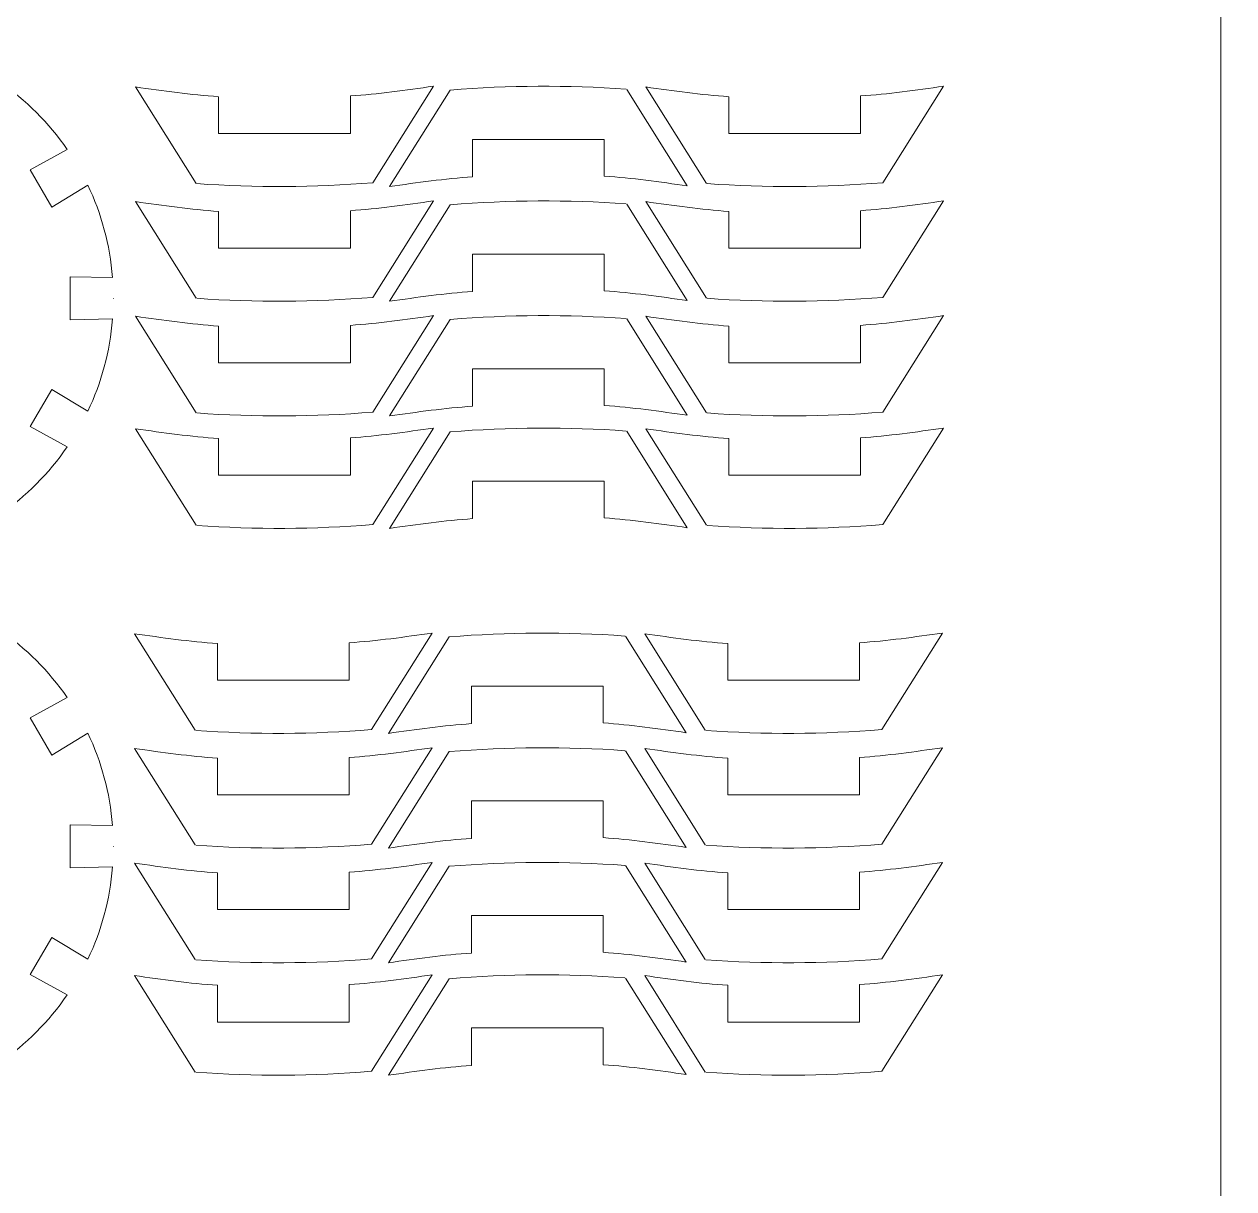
# Model space of a CAD drawing. Header units: centimetres. Extents: x -226 to -75, y 0 to 222.
# Drawn here: x -202.65 to -195.76, y 8.14 to 14.77 of the extents above; entities that cross this region are included whole.
import ezdxf

# ---------------------------------------------------------------- set-up
doc = ezdxf.new("R2010")
doc.units = ezdxf.units.CM
doc.header["$MEASUREMENT"] = 0
doc.layers.add('layer 1', color=7, linetype='Continuous')

msp = doc.modelspace()

# ---------------------------------------------------------------- linework, layer by layer
at = {"layer": 'layer 1', "color": 250, "lineweight": 20}
for points in [[(-225.83724, 0.31703), (-195.83724, 0.31703), (-195.83724, 30.31703), (-225.83724, 30.31703), (-225.83724, 0.31703)], [(-195.83724, 0.31703), (-165.83724, 0.31703), (-165.83724, 30.31703), (-195.83724, 30.31703), (-195.83724, 0.31703)]]:
    msp.add_lwpolyline(points, close=True, dxfattribs=at)
at = {"layer": 'layer 1', "color": 1, "lineweight": 9}
for points, knots in [([(-202.61699, 12.47639), (-202.61699, 12.47639), (-202.49447, 12.68855), (-202.49447, 12.68855), (-202.49447, 12.68855), (-202.49447, 12.68855), (-202.28859, 12.56395), (-202.28859, 12.56395), (-202.28859, 12.56395), (-202.21155, 12.72534), (-202.16293, 12.90275), (-202.14836, 13.08976), (-202.14836, 13.08976), (-202.14836, 13.08976), (-202.38832, 13.08486), (-202.38832, 13.08486), (-202.38832, 13.08486), (-202.38832, 13.08486), (-202.38832, 13.32986), (-202.38832, 13.32986), (-202.38832, 13.32986), (-202.38832, 13.32986), (-202.14836, 13.32492), (-202.14836, 13.32492), (-202.14836, 13.32492), (-202.1629, 13.51193), (-202.21151, 13.68934), (-202.28856, 13.8507), (-202.28856, 13.8507), (-202.28856, 13.8507), (-202.49451, 13.72621), (-202.49451, 13.72621), (-202.49451, 13.72621), (-202.49451, 13.72621), (-202.61703, 13.93833), (-202.61703, 13.93833), (-202.61703, 13.93833), (-202.61703, 13.93833), (-202.40646, 14.05419), (-202.40646, 14.05419), (-202.40646, 14.05419), (-202.51017, 14.20472), (-202.64067, 14.33521), (-202.7912, 14.439), (-202.7912, 14.439), (-202.7912, 14.439), (-202.90715, 14.22842), (-202.90715, 14.22842), (-202.90715, 14.22842), (-202.90715, 14.22842), (-203.11931, 14.35094), (-203.11931, 14.35094), (-203.11931, 14.35094), (-203.11931, 14.35094), (-202.99468, 14.55689), (-202.99468, 14.55689), (-202.99468, 14.55689), (-203.15604, 14.63391), (-203.33349, 14.68255), (-203.52046, 14.69716), (-203.52046, 14.69716), (-203.52046, 14.69716), (-203.51559, 14.45716), (-203.51559, 14.45716), (-203.51559, 14.45716), (-203.51559, 14.45716), (-203.76059, 14.45716), (-203.76059, 14.45716), (-203.76059, 14.45716), (-203.76059, 14.45716), (-203.75569, 14.69716), (-203.75569, 14.69716), (-203.75569, 14.69716), (-203.9427, 14.68255), (-204.12007, 14.63398), (-204.28144, 14.55689), (-204.28144, 14.55689), (-204.28144, 14.55689), (-204.1569, 14.35101), (-204.1569, 14.35101), (-204.1569, 14.35101), (-204.1569, 14.35101), (-204.3691, 14.22849), (-204.3691, 14.22849), (-204.3691, 14.22849), (-204.3691, 14.22849), (-204.48495, 14.439), (-204.48495, 14.439), (-204.48495, 14.439), (-204.63548, 14.33528), (-204.76601, 14.20479), (-204.86969, 14.05426), (-204.86969, 14.05426), (-204.86969, 14.05426), (-204.65926, 13.93833), (-204.65926, 13.93833), (-204.65926, 13.93833), (-204.65926, 13.93833), (-204.78171, 13.72621), (-204.78171, 13.72621), (-204.78171, 13.72621), (-204.78171, 13.72621), (-204.98759, 13.85077), (-204.98759, 13.85077), (-204.98759, 13.85077), (-205.06471, 13.68941), (-205.11332, 13.51197), (-205.12789, 13.32499), (-205.12789, 13.32499), (-205.12789, 13.32499), (-204.88797, 13.32986), (-204.88797, 13.32986), (-204.88797, 13.32986), (-204.88797, 13.32986), (-204.88793, 13.08486), (-204.88793, 13.08486), (-204.88793, 13.08486), (-204.88793, 13.08486), (-205.12789, 13.08983), (-205.12789, 13.08983), (-205.12789, 13.08983), (-205.11332, 12.90282), (-205.06471, 12.72541), (-204.98763, 12.56402), (-204.98763, 12.56402), (-204.98763, 12.56402), (-204.78178, 12.68855), (-204.78178, 12.68855), (-204.78178, 12.68855), (-204.78178, 12.68855), (-204.65926, 12.47639), (-204.65926, 12.47639), (-204.65926, 12.47639), (-204.65926, 12.47639), (-204.86973, 12.36057), (-204.86973, 12.36057), (-204.86973, 12.36057), (-204.76601, 12.21), (-204.63552, 12.07944), (-204.48495, 11.97576), (-204.48495, 11.97576), (-204.48495, 11.97576), (-204.36914, 12.18616), (-204.36914, 12.18616), (-204.36914, 12.18616), (-204.36914, 12.18616), (-204.15694, 12.06374), (-204.15694, 12.06374), (-204.15694, 12.06374), (-204.15694, 12.06374), (-204.28151, 11.85786), (-204.28151, 11.85786), (-204.28151, 11.85786), (-204.12011, 11.78082), (-203.9427, 11.73217), (-203.75569, 11.71763), (-203.75569, 11.71763), (-203.75569, 11.71763), (-203.76059, 11.95756), (-203.76059, 11.95756), (-203.76059, 11.95756), (-203.76059, 11.95756), (-203.51559, 11.95756), (-203.51559, 11.95756), (-203.51559, 11.95756), (-203.51559, 11.95756), (-203.52049, 11.71763), (-203.52049, 11.71763), (-203.52049, 11.71763), (-203.33356, 11.73217), (-203.15611, 11.78082), (-202.99475, 11.85786), (-202.99475, 11.85786), (-202.99475, 11.85786), (-203.11928, 12.06374), (-203.11928, 12.06374), (-203.11928, 12.06374), (-203.11928, 12.06374), (-202.90712, 12.18623), (-202.90712, 12.18623), (-202.90712, 12.18623), (-202.90712, 12.18623), (-202.79127, 11.97576), (-202.79127, 11.97576), (-202.79127, 11.97576), (-202.64074, 12.07944), (-202.51024, 12.21), (-202.40653, 12.3605), (-202.40653, 12.3605), (-202.40653, 12.3605), (-202.61699, 12.47639), (-202.61699, 12.47639)], [0, 0, 0, 0, 0.0204082, 0.0204082, 0.0204082, 0.0204082, 0.0408163, 0.0408163, 0.0408163, 0.0408163, 0.0612245, 0.0612245, 0.0612245, 0.0612245, 0.0816327, 0.0816327, 0.0816327, 0.0816327, 0.1020408, 0.1020408, 0.1020408, 0.1020408, 0.122449, 0.122449, 0.122449, 0.122449, 0.1428571, 0.1428571, 0.1428571, 0.1428571, 0.1632653, 0.1632653, 0.1632653, 0.1632653, 0.1836735, 0.1836735, 0.1836735, 0.1836735, 0.2040816, 0.2040816, 0.2040816, 0.2040816, 0.2244898, 0.2244898, 0.2244898, 0.2244898, 0.244898, 0.244898, 0.244898, 0.244898, 0.2653061, 0.2653061, 0.2653061, 0.2653061, 0.2857143, 0.2857143, 0.2857143, 0.2857143, 0.3061224, 0.3061224, 0.3061224, 0.3061224, 0.3265306, 0.3265306, 0.3265306, 0.3265306, 0.3469388, 0.3469388, 0.3469388, 0.3469388, 0.3673469, 0.3673469, 0.3673469, 0.3673469, 0.3877551, 0.3877551, 0.3877551, 0.3877551, 0.4081633, 0.4081633, 0.4081633, 0.4081633, 0.4285714, 0.4285714, 0.4285714, 0.4285714, 0.4489796, 0.4489796, 0.4489796, 0.4489796, 0.4693878, 0.4693878, 0.4693878, 0.4693878, 0.4897959, 0.4897959, 0.4897959, 0.4897959, 0.5102041, 0.5102041, 0.5102041, 0.5102041, 0.5306122, 0.5306122, 0.5306122, 0.5306122, 0.5510204, 0.5510204, 0.5510204, 0.5510204, 0.5714286, 0.5714286, 0.5714286, 0.5714286, 0.5918367, 0.5918367, 0.5918367, 0.5918367, 0.6122449, 0.6122449, 0.6122449, 0.6122449, 0.6326531, 0.6326531, 0.6326531, 0.6326531, 0.6530612, 0.6530612, 0.6530612, 0.6530612, 0.6734694, 0.6734694, 0.6734694, 0.6734694, 0.6938776, 0.6938776, 0.6938776, 0.6938776, 0.7142857, 0.7142857, 0.7142857, 0.7142857, 0.7346939, 0.7346939, 0.7346939, 0.7346939, 0.755102, 0.755102, 0.755102, 0.755102, 0.7755102, 0.7755102, 0.7755102, 0.7755102, 0.7959184, 0.7959184, 0.7959184, 0.7959184, 0.8163265, 0.8163265, 0.8163265, 0.8163265, 0.8367347, 0.8367347, 0.8367347, 0.8367347, 0.8571429, 0.8571429, 0.8571429, 0.8571429, 0.877551, 0.877551, 0.877551, 0.877551, 0.8979592, 0.8979592, 0.8979592, 0.8979592, 0.9183673, 0.9183673, 0.9183673, 0.9183673, 0.9387755, 0.9387755, 0.9387755, 0.9387755, 0.9591837, 0.9591837, 0.9591837, 0.9591837, 1, 1, 1, 1]), ([(-201.54385, 14.35476), (-201.70083, 14.36513), (-201.86085, 14.38792), (-202.01639, 14.41018), (-202.01639, 14.41018), (-202.01639, 14.41018), (-201.67152, 13.86104), (-201.67152, 13.86104)], [0, 0, 0, 0, 0.3333333, 0.3333333, 0.3333333, 0.3333333, 1, 1, 1, 1]), ([(-200.79388, 14.35875), (-200.6369, 14.36912), (-200.47688, 14.39191), (-200.32134, 14.41417), (-200.32134, 14.41417), (-200.32134, 14.41417), (-200.66621, 13.86504), (-200.66621, 13.86504)], [0, 0, 0, 0, 0.3333333, 0.3333333, 0.3333333, 0.3333333, 1, 1, 1, 1]), ([(-199.34784, 13.90235), (-199.19089, 13.89197), (-199.03084, 13.86919), (-198.8753, 13.84693), (-198.8753, 13.84693), (-198.8753, 13.84693), (-199.22017, 14.39606), (-199.22017, 14.39606)], [0, 0, 0, 0, 0.3333333, 0.3333333, 0.3333333, 0.3333333, 1, 1, 1, 1]), ([(-198.63898, 14.35476), (-198.79596, 14.36513), (-198.95598, 14.38792), (-199.11152, 14.41018), (-199.11152, 14.41018), (-199.11152, 14.41018), (-198.76665, 13.86104), (-198.76665, 13.86104)], [0, 0, 0, 0, 0.3333333, 0.3333333, 0.3333333, 0.3333333, 1, 1, 1, 1]), ([(-197.88901, 14.35875), (-197.73203, 14.36912), (-197.57201, 14.39191), (-197.41647, 14.41417), (-197.41647, 14.41417), (-197.41647, 14.41417), (-197.76134, 13.86504), (-197.76134, 13.86504)], [0, 0, 0, 0, 0.3333333, 0.3333333, 0.3333333, 0.3333333, 1, 1, 1, 1]), ([(-200.09784, 13.89835), (-200.25479, 13.88798), (-200.41484, 13.86519), (-200.57038, 13.84293), (-200.57038, 13.84293), (-200.57038, 13.84293), (-200.22551, 14.39206), (-200.22551, 14.39206)], [0, 0, 0, 0, 0.3333333, 0.3333333, 0.3333333, 0.3333333, 1, 1, 1, 1]), ([(-201.54385, 13.70177), (-201.70083, 13.71218), (-201.86085, 13.73497), (-202.01639, 13.75723), (-202.01639, 13.75723), (-202.01639, 13.75723), (-201.67152, 13.20809), (-201.67152, 13.20809)], [0, 0, 0, 0, 0.3333333, 0.3333333, 0.3333333, 0.3333333, 1, 1, 1, 1]), ([(-200.79388, 13.70577), (-200.6369, 13.71618), (-200.47688, 13.73896), (-200.32134, 13.76122), (-200.32134, 13.76122), (-200.32134, 13.76122), (-200.66621, 13.21209), (-200.66621, 13.21209)], [0, 0, 0, 0, 0.3333333, 0.3333333, 0.3333333, 0.3333333, 1, 1, 1, 1]), ([(-200.09784, 13.24537), (-200.25479, 13.23503), (-200.41484, 13.21224), (-200.57038, 13.18998), (-200.57038, 13.18998), (-200.57038, 13.18998), (-200.22551, 13.73911), (-200.22551, 13.73911)], [0, 0, 0, 0, 0.3333333, 0.3333333, 0.3333333, 0.3333333, 1, 1, 1, 1]), ([(-199.34784, 13.24936), (-199.19089, 13.23903), (-199.03084, 13.21624), (-198.8753, 13.19398), (-198.8753, 13.19398), (-198.8753, 13.19398), (-199.22017, 13.74311), (-199.22017, 13.74311)], [0, 0, 0, 0, 0.3333333, 0.3333333, 0.3333333, 0.3333333, 1, 1, 1, 1]), ([(-198.63898, 13.70177), (-198.79596, 13.71218), (-198.95598, 13.73497), (-199.11152, 13.75723), (-199.11152, 13.75723), (-199.11152, 13.75723), (-198.76665, 13.20809), (-198.76665, 13.20809)], [0, 0, 0, 0, 0.3333333, 0.3333333, 0.3333333, 0.3333333, 1, 1, 1, 1]), ([(-197.88901, 13.70577), (-197.73203, 13.71618), (-197.57201, 13.73896), (-197.41647, 13.76122), (-197.41647, 13.76122), (-197.41647, 13.76122), (-197.76134, 13.21209), (-197.76134, 13.21209)], [0, 0, 0, 0, 0.3333333, 0.3333333, 0.3333333, 0.3333333, 1, 1, 1, 1]), ([(-202.14333, 13.20668), (-202.14333, 13.20668), (-202.14333, 13.20738), (-202.14333, 13.20738), (-202.14333, 13.20738), (-202.14333, 13.20738), (-202.14333, 13.20806), (-202.14333, 13.20806), (-202.14333, 13.20806), (-202.14333, 13.20806), (-202.14333, 13.20668), (-202.14333, 13.20668)], [0, 0, 0, 0, 0.25, 0.25, 0.25, 0.25, 0.5, 0.5, 0.5, 0.5, 1, 1, 1, 1]), ([(-201.54385, 13.04883), (-201.70083, 13.0592), (-201.86085, 13.08199), (-202.01639, 13.10425), (-202.01639, 13.10425), (-202.01639, 13.10425), (-201.67152, 12.55511), (-201.67152, 12.55511)], [0, 0, 0, 0, 0.3333333, 0.3333333, 0.3333333, 0.3333333, 1, 1, 1, 1]), ([(-200.79388, 13.05282), (-200.6369, 13.06319), (-200.47688, 13.08598), (-200.32134, 13.10824), (-200.32134, 13.10824), (-200.32134, 13.10824), (-200.66621, 12.55911), (-200.66621, 12.55911)], [0, 0, 0, 0, 0.3333333, 0.3333333, 0.3333333, 0.3333333, 1, 1, 1, 1]), ([(-199.34784, 12.59641), (-199.19089, 12.58604), (-199.03084, 12.56325), (-198.8753, 12.54099), (-198.8753, 12.54099), (-198.8753, 12.54099), (-199.22017, 13.09013), (-199.22017, 13.09013)], [0, 0, 0, 0, 0.3333333, 0.3333333, 0.3333333, 0.3333333, 1, 1, 1, 1]), ([(-198.63898, 13.04883), (-198.79596, 13.0592), (-198.95598, 13.08199), (-199.11152, 13.10425), (-199.11152, 13.10425), (-199.11152, 13.10425), (-198.76665, 12.55511), (-198.76665, 12.55511)], [0, 0, 0, 0, 0.3333333, 0.3333333, 0.3333333, 0.3333333, 1, 1, 1, 1]), ([(-197.88901, 13.05282), (-197.73203, 13.06319), (-197.57201, 13.08598), (-197.41647, 13.10824), (-197.41647, 13.10824), (-197.41647, 13.10824), (-197.76134, 12.55911), (-197.76134, 12.55911)], [0, 0, 0, 0, 0.3333333, 0.3333333, 0.3333333, 0.3333333, 1, 1, 1, 1]), ([(-200.09784, 12.59242), (-200.25479, 12.58205), (-200.41484, 12.55926), (-200.57038, 12.537), (-200.57038, 12.537), (-200.57038, 12.537), (-200.22551, 13.08613), (-200.22551, 13.08613)], [0, 0, 0, 0, 0.3333333, 0.3333333, 0.3333333, 0.3333333, 1, 1, 1, 1]), ([(-200.79388, 12.41276), (-200.6369, 12.42313), (-200.47688, 12.44592), (-200.32134, 12.46818), (-200.32134, 12.46818), (-200.32134, 12.46818), (-200.66621, 11.91904), (-200.66621, 11.91904)], [0, 0, 0, 0, 0.3333333, 0.3333333, 0.3333333, 0.3333333, 1, 1, 1, 1]), ([(-197.88901, 12.41276), (-197.73203, 12.42313), (-197.57201, 12.44592), (-197.41647, 12.46818), (-197.41647, 12.46818), (-197.41647, 12.46818), (-197.76134, 11.91904), (-197.76134, 11.91904)], [0, 0, 0, 0, 0.3333333, 0.3333333, 0.3333333, 0.3333333, 1, 1, 1, 1]), ([(-201.54385, 12.40876), (-201.70083, 12.41913), (-201.86085, 12.44192), (-202.01639, 12.46418), (-202.01639, 12.46418), (-202.01639, 12.46418), (-201.67152, 11.91505), (-201.67152, 11.91505)], [0, 0, 0, 0, 0.3333333, 0.3333333, 0.3333333, 0.3333333, 1, 1, 1, 1]), ([(-200.09784, 11.95235), (-200.25479, 11.94198), (-200.41484, 11.91919), (-200.57038, 11.89693), (-200.57038, 11.89693), (-200.57038, 11.89693), (-200.22551, 12.44607), (-200.22551, 12.44607)], [0, 0, 0, 0, 0.3333333, 0.3333333, 0.3333333, 0.3333333, 1, 1, 1, 1]), ([(-199.34784, 11.95635), (-199.19089, 11.94598), (-199.03084, 11.92319), (-198.8753, 11.90093), (-198.8753, 11.90093), (-198.8753, 11.90093), (-199.22017, 12.45006), (-199.22017, 12.45006)], [0, 0, 0, 0, 0.3333333, 0.3333333, 0.3333333, 0.3333333, 1, 1, 1, 1]), ([(-198.63898, 12.40876), (-198.79596, 12.41913), (-198.95598, 12.44192), (-199.11152, 12.46418), (-199.11152, 12.46418), (-199.11152, 12.46418), (-198.76665, 11.91505), (-198.76665, 11.91505)], [0, 0, 0, 0, 0.3333333, 0.3333333, 0.3333333, 0.3333333, 1, 1, 1, 1]), ([(-202.61699, 9.35644), (-202.61699, 9.35644), (-202.49447, 9.5686), (-202.49447, 9.5686), (-202.49447, 9.5686), (-202.49447, 9.5686), (-202.28859, 9.444), (-202.28859, 9.444), (-202.28859, 9.444), (-202.21155, 9.60539), (-202.16293, 9.78281), (-202.14836, 9.96981), (-202.14836, 9.96981), (-202.14836, 9.96981), (-202.38832, 9.96491), (-202.38832, 9.96491), (-202.38832, 9.96491), (-202.38832, 9.96491), (-202.38832, 10.20991), (-202.38832, 10.20991), (-202.38832, 10.20991), (-202.38832, 10.20991), (-202.14836, 10.20497), (-202.14836, 10.20497), (-202.14836, 10.20497), (-202.1629, 10.39198), (-202.21151, 10.56939), (-202.28856, 10.73075), (-202.28856, 10.73075), (-202.28856, 10.73075), (-202.49451, 10.60626), (-202.49451, 10.60626), (-202.49451, 10.60626), (-202.49451, 10.60626), (-202.61703, 10.81838), (-202.61703, 10.81838), (-202.61703, 10.81838), (-202.61703, 10.81838), (-202.40646, 10.93424), (-202.40646, 10.93424), (-202.40646, 10.93424), (-202.51017, 11.08477), (-202.64067, 11.21526), (-202.7912, 11.31905), (-202.7912, 11.31905), (-202.7912, 11.31905), (-202.90715, 11.10847), (-202.90715, 11.10847), (-202.90715, 11.10847), (-202.90715, 11.10847), (-203.11931, 11.23099), (-203.11931, 11.23099), (-203.11931, 11.23099), (-203.11931, 11.23099), (-202.99468, 11.43694), (-202.99468, 11.43694), (-202.99468, 11.43694), (-203.15604, 11.51396), (-203.33349, 11.5626), (-203.52046, 11.57721), (-203.52046, 11.57721), (-203.52046, 11.57721), (-203.51559, 11.33721), (-203.51559, 11.33721), (-203.51559, 11.33721), (-203.51559, 11.33721), (-203.76059, 11.33721), (-203.76059, 11.33721), (-203.76059, 11.33721), (-203.76059, 11.33721), (-203.75569, 11.57721), (-203.75569, 11.57721), (-203.75569, 11.57721), (-203.9427, 11.5626), (-204.12007, 11.51403), (-204.28144, 11.43694), (-204.28144, 11.43694), (-204.28144, 11.43694), (-204.1569, 11.23106), (-204.1569, 11.23106), (-204.1569, 11.23106), (-204.1569, 11.23106), (-204.3691, 11.10854), (-204.3691, 11.10854), (-204.3691, 11.10854), (-204.3691, 11.10854), (-204.48495, 11.31905), (-204.48495, 11.31905), (-204.48495, 11.31905), (-204.63548, 11.21533), (-204.76601, 11.08484), (-204.86969, 10.93431), (-204.86969, 10.93431), (-204.86969, 10.93431), (-204.65926, 10.81838), (-204.65926, 10.81838), (-204.65926, 10.81838), (-204.65926, 10.81838), (-204.78171, 10.60626), (-204.78171, 10.60626), (-204.78171, 10.60626), (-204.78171, 10.60626), (-204.98759, 10.73082), (-204.98759, 10.73082), (-204.98759, 10.73082), (-205.06471, 10.56946), (-205.11332, 10.39202), (-205.12789, 10.20504), (-205.12789, 10.20504), (-205.12789, 10.20504), (-204.88797, 10.20991), (-204.88797, 10.20991), (-204.88797, 10.20991), (-204.88797, 10.20991), (-204.88793, 9.96491), (-204.88793, 9.96491), (-204.88793, 9.96491), (-204.88793, 9.96491), (-205.12789, 9.96988), (-205.12789, 9.96988), (-205.12789, 9.96988), (-205.11332, 9.78288), (-205.06471, 9.60546), (-204.98763, 9.44407), (-204.98763, 9.44407), (-204.98763, 9.44407), (-204.78178, 9.5686), (-204.78178, 9.5686), (-204.78178, 9.5686), (-204.78178, 9.5686), (-204.65926, 9.35644), (-204.65926, 9.35644), (-204.65926, 9.35644), (-204.65926, 9.35644), (-204.86973, 9.24062), (-204.86973, 9.24062), (-204.86973, 9.24062), (-204.76601, 9.09006), (-204.63552, 8.95949), (-204.48495, 8.85581), (-204.48495, 8.85581), (-204.48495, 8.85581), (-204.36914, 9.06621), (-204.36914, 9.06621), (-204.36914, 9.06621), (-204.36914, 9.06621), (-204.15694, 8.94379), (-204.15694, 8.94379), (-204.15694, 8.94379), (-204.15694, 8.94379), (-204.28151, 8.73791), (-204.28151, 8.73791), (-204.28151, 8.73791), (-204.12011, 8.66087), (-203.9427, 8.61222), (-203.75569, 8.59768), (-203.75569, 8.59768), (-203.75569, 8.59768), (-203.76059, 8.83761), (-203.76059, 8.83761), (-203.76059, 8.83761), (-203.76059, 8.83761), (-203.51559, 8.83761), (-203.51559, 8.83761), (-203.51559, 8.83761), (-203.51559, 8.83761), (-203.52049, 8.59768), (-203.52049, 8.59768), (-203.52049, 8.59768), (-203.33356, 8.61222), (-203.15611, 8.66087), (-202.99475, 8.73791), (-202.99475, 8.73791), (-202.99475, 8.73791), (-203.11928, 8.94379), (-203.11928, 8.94379), (-203.11928, 8.94379), (-203.11928, 8.94379), (-202.90712, 9.06628), (-202.90712, 9.06628), (-202.90712, 9.06628), (-202.90712, 9.06628), (-202.79127, 8.85581), (-202.79127, 8.85581), (-202.79127, 8.85581), (-202.64074, 8.95949), (-202.51024, 9.09006), (-202.40653, 9.24055), (-202.40653, 9.24055), (-202.40653, 9.24055), (-202.61699, 9.35644), (-202.61699, 9.35644)], [0, 0, 0, 0, 0.0204082, 0.0204082, 0.0204082, 0.0204082, 0.0408163, 0.0408163, 0.0408163, 0.0408163, 0.0612245, 0.0612245, 0.0612245, 0.0612245, 0.0816327, 0.0816327, 0.0816327, 0.0816327, 0.1020408, 0.1020408, 0.1020408, 0.1020408, 0.122449, 0.122449, 0.122449, 0.122449, 0.1428571, 0.1428571, 0.1428571, 0.1428571, 0.1632653, 0.1632653, 0.1632653, 0.1632653, 0.1836735, 0.1836735, 0.1836735, 0.1836735, 0.2040816, 0.2040816, 0.2040816, 0.2040816, 0.2244898, 0.2244898, 0.2244898, 0.2244898, 0.244898, 0.244898, 0.244898, 0.244898, 0.2653061, 0.2653061, 0.2653061, 0.2653061, 0.2857143, 0.2857143, 0.2857143, 0.2857143, 0.3061224, 0.3061224, 0.3061224, 0.3061224, 0.3265306, 0.3265306, 0.3265306, 0.3265306, 0.3469388, 0.3469388, 0.3469388, 0.3469388, 0.3673469, 0.3673469, 0.3673469, 0.3673469, 0.3877551, 0.3877551, 0.3877551, 0.3877551, 0.4081633, 0.4081633, 0.4081633, 0.4081633, 0.4285714, 0.4285714, 0.4285714, 0.4285714, 0.4489796, 0.4489796, 0.4489796, 0.4489796, 0.4693878, 0.4693878, 0.4693878, 0.4693878, 0.4897959, 0.4897959, 0.4897959, 0.4897959, 0.5102041, 0.5102041, 0.5102041, 0.5102041, 0.5306122, 0.5306122, 0.5306122, 0.5306122, 0.5510204, 0.5510204, 0.5510204, 0.5510204, 0.5714286, 0.5714286, 0.5714286, 0.5714286, 0.5918367, 0.5918367, 0.5918367, 0.5918367, 0.6122449, 0.6122449, 0.6122449, 0.6122449, 0.6326531, 0.6326531, 0.6326531, 0.6326531, 0.6530612, 0.6530612, 0.6530612, 0.6530612, 0.6734694, 0.6734694, 0.6734694, 0.6734694, 0.6938776, 0.6938776, 0.6938776, 0.6938776, 0.7142857, 0.7142857, 0.7142857, 0.7142857, 0.7346939, 0.7346939, 0.7346939, 0.7346939, 0.755102, 0.755102, 0.755102, 0.755102, 0.7755102, 0.7755102, 0.7755102, 0.7755102, 0.7959184, 0.7959184, 0.7959184, 0.7959184, 0.8163265, 0.8163265, 0.8163265, 0.8163265, 0.8367347, 0.8367347, 0.8367347, 0.8367347, 0.8571429, 0.8571429, 0.8571429, 0.8571429, 0.877551, 0.877551, 0.877551, 0.877551, 0.8979592, 0.8979592, 0.8979592, 0.8979592, 0.9183673, 0.9183673, 0.9183673, 0.9183673, 0.9387755, 0.9387755, 0.9387755, 0.9387755, 0.9591837, 0.9591837, 0.9591837, 0.9591837, 1, 1, 1, 1]), ([(-201.55019, 11.2418), (-201.70717, 11.25217), (-201.86719, 11.27496), (-202.02273, 11.29722), (-202.02273, 11.29722), (-202.02273, 11.29722), (-201.67786, 10.74809), (-201.67786, 10.74809)], [0, 0, 0, 0, 0.3333333, 0.3333333, 0.3333333, 0.3333333, 1, 1, 1, 1]), ([(-200.80022, 11.2458), (-200.64324, 11.25617), (-200.48322, 11.27896), (-200.32768, 11.30122), (-200.32768, 11.30122), (-200.32768, 11.30122), (-200.67255, 10.75209), (-200.67255, 10.75209)], [0, 0, 0, 0, 0.3333333, 0.3333333, 0.3333333, 0.3333333, 1, 1, 1, 1]), ([(-198.64532, 11.2418), (-198.8023, 11.25217), (-198.96232, 11.27496), (-199.11786, 11.29722), (-199.11786, 11.29722), (-199.11786, 11.29722), (-198.77299, 10.74809), (-198.77299, 10.74809)], [0, 0, 0, 0, 0.3333333, 0.3333333, 0.3333333, 0.3333333, 1, 1, 1, 1]), ([(-197.89535, 11.2458), (-197.73837, 11.25617), (-197.57835, 11.27896), (-197.42281, 11.30122), (-197.42281, 11.30122), (-197.42281, 11.30122), (-197.76768, 10.75209), (-197.76768, 10.75209)], [0, 0, 0, 0, 0.3333333, 0.3333333, 0.3333333, 0.3333333, 1, 1, 1, 1]), ([(-200.10418, 10.7854), (-200.26113, 10.77502), (-200.42118, 10.75224), (-200.57672, 10.72997), (-200.57672, 10.72997), (-200.57672, 10.72997), (-200.23185, 11.27911), (-200.23185, 11.27911)], [0, 0, 0, 0, 0.3333333, 0.3333333, 0.3333333, 0.3333333, 1, 1, 1, 1]), ([(-199.35418, 10.78939), (-199.19723, 10.77902), (-199.03717, 10.75623), (-198.88163, 10.73397), (-198.88163, 10.73397), (-198.88163, 10.73397), (-199.22651, 11.28311), (-199.22651, 11.28311)], [0, 0, 0, 0, 0.3333333, 0.3333333, 0.3333333, 0.3333333, 1, 1, 1, 1]), ([(-201.55019, 10.58882), (-201.70717, 10.59922), (-201.86719, 10.62201), (-202.02273, 10.64427), (-202.02273, 10.64427), (-202.02273, 10.64427), (-201.67786, 10.09514), (-201.67786, 10.09514)], [0, 0, 0, 0, 0.3333333, 0.3333333, 0.3333333, 0.3333333, 1, 1, 1, 1]), ([(-200.80022, 10.59281), (-200.64324, 10.60322), (-200.48322, 10.62601), (-200.32768, 10.64827), (-200.32768, 10.64827), (-200.32768, 10.64827), (-200.67255, 10.09914), (-200.67255, 10.09914)], [0, 0, 0, 0, 0.3333333, 0.3333333, 0.3333333, 0.3333333, 1, 1, 1, 1]), ([(-200.10418, 10.13241), (-200.26113, 10.12208), (-200.42118, 10.09929), (-200.57672, 10.07703), (-200.57672, 10.07703), (-200.57672, 10.07703), (-200.23185, 10.62616), (-200.23185, 10.62616)], [0, 0, 0, 0, 0.3333333, 0.3333333, 0.3333333, 0.3333333, 1, 1, 1, 1]), ([(-199.35418, 10.13641), (-199.19723, 10.12607), (-199.03717, 10.10328), (-198.88163, 10.08102), (-198.88163, 10.08102), (-198.88163, 10.08102), (-199.22651, 10.63016), (-199.22651, 10.63016)], [0, 0, 0, 0, 0.3333333, 0.3333333, 0.3333333, 0.3333333, 1, 1, 1, 1]), ([(-198.64532, 10.58882), (-198.8023, 10.59922), (-198.96232, 10.62201), (-199.11786, 10.64427), (-199.11786, 10.64427), (-199.11786, 10.64427), (-198.77299, 10.09514), (-198.77299, 10.09514)], [0, 0, 0, 0, 0.3333333, 0.3333333, 0.3333333, 0.3333333, 1, 1, 1, 1]), ([(-197.89535, 10.59281), (-197.73837, 10.60322), (-197.57835, 10.62601), (-197.42281, 10.64827), (-197.42281, 10.64827), (-197.42281, 10.64827), (-197.76768, 10.09914), (-197.76768, 10.09914)], [0, 0, 0, 0, 0.3333333, 0.3333333, 0.3333333, 0.3333333, 1, 1, 1, 1]), ([(-202.14333, 10.08673), (-202.14333, 10.08673), (-202.14333, 10.08744), (-202.14333, 10.08744), (-202.14333, 10.08744), (-202.14333, 10.08744), (-202.14333, 10.08811), (-202.14333, 10.08811), (-202.14333, 10.08811), (-202.14333, 10.08811), (-202.14333, 10.08673), (-202.14333, 10.08673)], [0, 0, 0, 0, 0.25, 0.25, 0.25, 0.25, 0.5, 0.5, 0.5, 0.5, 1, 1, 1, 1]), ([(-201.55019, 9.93587), (-201.70717, 9.94624), (-201.86719, 9.96903), (-202.02273, 9.99129), (-202.02273, 9.99129), (-202.02273, 9.99129), (-201.67786, 9.44216), (-201.67786, 9.44216)], [0, 0, 0, 0, 0.3333333, 0.3333333, 0.3333333, 0.3333333, 1, 1, 1, 1]), ([(-200.80022, 9.93987), (-200.64324, 9.95024), (-200.48322, 9.97303), (-200.32768, 9.99529), (-200.32768, 9.99529), (-200.32768, 9.99529), (-200.67255, 9.44615), (-200.67255, 9.44615)], [0, 0, 0, 0, 0.3333333, 0.3333333, 0.3333333, 0.3333333, 1, 1, 1, 1]), ([(-198.64532, 9.93587), (-198.8023, 9.94624), (-198.96232, 9.96903), (-199.11786, 9.99129), (-199.11786, 9.99129), (-199.11786, 9.99129), (-198.77299, 9.44216), (-198.77299, 9.44216)], [0, 0, 0, 0, 0.3333333, 0.3333333, 0.3333333, 0.3333333, 1, 1, 1, 1]), ([(-197.89535, 9.93987), (-197.73837, 9.95024), (-197.57835, 9.97303), (-197.42281, 9.99529), (-197.42281, 9.99529), (-197.42281, 9.99529), (-197.76768, 9.44615), (-197.76768, 9.44615)], [0, 0, 0, 0, 0.3333333, 0.3333333, 0.3333333, 0.3333333, 1, 1, 1, 1]), ([(-200.10418, 9.47946), (-200.26113, 9.46909), (-200.42118, 9.4463), (-200.57672, 9.42404), (-200.57672, 9.42404), (-200.57672, 9.42404), (-200.23185, 9.97317), (-200.23185, 9.97317)], [0, 0, 0, 0, 0.3333333, 0.3333333, 0.3333333, 0.3333333, 1, 1, 1, 1]), ([(-199.35418, 9.48346), (-199.19723, 9.47309), (-199.03717, 9.4503), (-198.88163, 9.42804), (-198.88163, 9.42804), (-198.88163, 9.42804), (-199.22651, 9.97717), (-199.22651, 9.97717)], [0, 0, 0, 0, 0.3333333, 0.3333333, 0.3333333, 0.3333333, 1, 1, 1, 1]), ([(-201.55019, 9.29581), (-201.70717, 9.30618), (-201.86719, 9.32897), (-202.02273, 9.35123), (-202.02273, 9.35123), (-202.02273, 9.35123), (-201.67786, 8.80209), (-201.67786, 8.80209)], [0, 0, 0, 0, 0.3333333, 0.3333333, 0.3333333, 0.3333333, 1, 1, 1, 1]), ([(-200.80022, 9.2998), (-200.64324, 9.31017), (-200.48322, 9.33296), (-200.32768, 9.35522), (-200.32768, 9.35522), (-200.32768, 9.35522), (-200.67255, 8.80609), (-200.67255, 8.80609)], [0, 0, 0, 0, 0.3333333, 0.3333333, 0.3333333, 0.3333333, 1, 1, 1, 1]), ([(-200.10418, 8.8394), (-200.26113, 8.82903), (-200.42118, 8.80624), (-200.57672, 8.78398), (-200.57672, 8.78398), (-200.57672, 8.78398), (-200.23185, 9.33311), (-200.23185, 9.33311)], [0, 0, 0, 0, 0.3333333, 0.3333333, 0.3333333, 0.3333333, 1, 1, 1, 1]), ([(-199.35418, 8.8434), (-199.19723, 8.83303), (-199.03717, 8.81024), (-198.88163, 8.78798), (-198.88163, 8.78798), (-198.88163, 8.78798), (-199.22651, 9.33711), (-199.22651, 9.33711)], [0, 0, 0, 0, 0.3333333, 0.3333333, 0.3333333, 0.3333333, 1, 1, 1, 1]), ([(-198.64532, 9.29581), (-198.8023, 9.30618), (-198.96232, 9.32897), (-199.11786, 9.35123), (-199.11786, 9.35123), (-199.11786, 9.35123), (-198.77299, 8.80209), (-198.77299, 8.80209)], [0, 0, 0, 0, 0.3333333, 0.3333333, 0.3333333, 0.3333333, 1, 1, 1, 1]), ([(-197.89535, 9.2998), (-197.73837, 9.31017), (-197.57835, 9.33296), (-197.42281, 9.35522), (-197.42281, 9.35522), (-197.42281, 9.35522), (-197.76768, 8.80609), (-197.76768, 8.80609)], [0, 0, 0, 0, 0.3333333, 0.3333333, 0.3333333, 0.3333333, 1, 1, 1, 1])]:
    msp.add_open_spline(points, degree=3, knots=knots, dxfattribs=at)
for points in [[(-200.22551, 14.39207), (-199.89147, 14.41972), (-199.55894, 14.42145), (-199.22377, 14.39722)], [(-201.54385, 14.14536), (-201.54385, 14.14536), (-201.54385, 14.35477), (-201.54385, 14.35477)], [(-200.79388, 14.35875), (-200.79388, 14.35875), (-200.79388, 14.14536), (-200.79388, 14.14536)], [(-198.63898, 14.14536), (-198.63898, 14.14536), (-198.63898, 14.35477), (-198.63898, 14.35477)], [(-197.88901, 14.35875), (-197.88901, 14.35875), (-197.88901, 14.14536), (-197.88901, 14.14536)], [(-200.79388, 14.14536), (-200.79388, 14.14536), (-201.54386, 14.14536), (-201.54386, 14.14536)], [(-197.88901, 14.14536), (-197.88901, 14.14536), (-198.63898, 14.14536), (-198.63898, 14.14536)], [(-200.09784, 14.11174), (-200.09784, 14.11174), (-199.34783, 14.11174), (-199.34783, 14.11174)], [(-200.09784, 13.89835), (-200.09784, 13.89835), (-200.09784, 14.11174), (-200.09784, 14.11174)], [(-199.34784, 14.11174), (-199.34784, 14.11174), (-199.34784, 13.90233), (-199.34784, 13.90233)], [(-200.66621, 13.86504), (-201.00026, 13.83738), (-201.33278, 13.83565), (-201.66796, 13.85989)], [(-197.76134, 13.86504), (-198.09539, 13.83738), (-198.42791, 13.83565), (-198.76309, 13.85989)], [(-200.22551, 13.73912), (-199.89147, 13.76674), (-199.55894, 13.76847), (-199.22377, 13.74423)], [(-201.54385, 13.49238), (-201.54385, 13.49238), (-201.54385, 13.70179), (-201.54385, 13.70179)], [(-200.79388, 13.70577), (-200.79388, 13.70577), (-200.79388, 13.49237), (-200.79388, 13.49237)], [(-198.63898, 13.49238), (-198.63898, 13.49238), (-198.63898, 13.70179), (-198.63898, 13.70179)], [(-197.88901, 13.70577), (-197.88901, 13.70577), (-197.88901, 13.49237), (-197.88901, 13.49237)], [(-200.79388, 13.49238), (-200.79388, 13.49238), (-201.54386, 13.49238), (-201.54386, 13.49238)], [(-200.09784, 13.45876), (-200.09784, 13.45876), (-199.34783, 13.45876), (-199.34783, 13.45876)], [(-200.09784, 13.24537), (-200.09784, 13.24537), (-200.09784, 13.45876), (-200.09784, 13.45876)], [(-199.34784, 13.45876), (-199.34784, 13.45876), (-199.34784, 13.24935), (-199.34784, 13.24935)], [(-197.88901, 13.49238), (-197.88901, 13.49238), (-198.63898, 13.49238), (-198.63898, 13.49238)], [(-200.66621, 13.21209), (-201.00026, 13.18439), (-201.33278, 13.18267), (-201.66796, 13.20694)], [(-197.76134, 13.21209), (-198.09539, 13.18439), (-198.42791, 13.18267), (-198.76309, 13.20694)], [(-200.22551, 13.08614), (-199.89147, 13.11379), (-199.55894, 13.11552), (-199.22377, 13.09129)], [(-201.54385, 12.83943), (-201.54385, 12.83943), (-201.54385, 13.04884), (-201.54385, 13.04884)], [(-200.79388, 13.05282), (-200.79388, 13.05282), (-200.79388, 12.83942), (-200.79388, 12.83942)], [(-198.63898, 12.83943), (-198.63898, 12.83943), (-198.63898, 13.04884), (-198.63898, 13.04884)], [(-197.88901, 13.05282), (-197.88901, 13.05282), (-197.88901, 12.83942), (-197.88901, 12.83942)], [(-200.79388, 12.83943), (-200.79388, 12.83943), (-201.54386, 12.83943), (-201.54386, 12.83943)], [(-197.88901, 12.83943), (-197.88901, 12.83943), (-198.63898, 12.83943), (-198.63898, 12.83943)], [(-200.09784, 12.80581), (-200.09784, 12.80581), (-199.34783, 12.80581), (-199.34783, 12.80581)], [(-200.09784, 12.59242), (-200.09784, 12.59242), (-200.09784, 12.80581), (-200.09784, 12.80581)], [(-199.34784, 12.80581), (-199.34784, 12.80581), (-199.34784, 12.5964), (-199.34784, 12.5964)], [(-200.66621, 12.5591), (-201.00026, 12.53145), (-201.33278, 12.52972), (-201.66796, 12.55395)], [(-197.76134, 12.5591), (-198.09539, 12.53145), (-198.42791, 12.52972), (-198.76309, 12.55395)], [(-200.22551, 12.44607), (-199.89147, 12.47373), (-199.55894, 12.47546), (-199.22377, 12.45122)], [(-201.54385, 12.19937), (-201.54385, 12.19937), (-201.54385, 12.40878), (-201.54385, 12.40878)], [(-200.79388, 12.41276), (-200.79388, 12.41276), (-200.79388, 12.19936), (-200.79388, 12.19936)], [(-198.63898, 12.19937), (-198.63898, 12.19937), (-198.63898, 12.40878), (-198.63898, 12.40878)], [(-197.88901, 12.41276), (-197.88901, 12.41276), (-197.88901, 12.19936), (-197.88901, 12.19936)], [(-200.79388, 12.19937), (-200.79388, 12.19937), (-201.54386, 12.19937), (-201.54386, 12.19937)], [(-197.88901, 12.19937), (-197.88901, 12.19937), (-198.63898, 12.19937), (-198.63898, 12.19937)], [(-200.09784, 11.95235), (-200.09784, 11.95235), (-200.09784, 12.16575), (-200.09784, 12.16575)], [(-200.09784, 12.16574), (-200.09784, 12.16574), (-199.34783, 12.16574), (-199.34783, 12.16574)], [(-199.34784, 12.16574), (-199.34784, 12.16574), (-199.34784, 11.95633), (-199.34784, 11.95633)], [(-200.66621, 11.91904), (-201.00026, 11.89138), (-201.33278, 11.88965), (-201.66796, 11.91389)], [(-197.76134, 11.91904), (-198.09539, 11.89138), (-198.42791, 11.88965), (-198.76309, 11.91389)], [(-200.23185, 11.27911), (-199.89781, 11.30677), (-199.56528, 11.3085), (-199.23011, 11.28426)], [(-201.55019, 11.03241), (-201.55019, 11.03241), (-201.55019, 11.24182), (-201.55019, 11.24182)], [(-200.80022, 11.2458), (-200.80022, 11.2458), (-200.80022, 11.0324), (-200.80022, 11.0324)], [(-198.64532, 11.03241), (-198.64532, 11.03241), (-198.64532, 11.24182), (-198.64532, 11.24182)], [(-197.89535, 11.2458), (-197.89535, 11.2458), (-197.89535, 11.0324), (-197.89535, 11.0324)], [(-200.80022, 11.03241), (-200.80022, 11.03241), (-201.55019, 11.03241), (-201.55019, 11.03241)], [(-197.89535, 11.03241), (-197.89535, 11.03241), (-198.64532, 11.03241), (-198.64532, 11.03241)], [(-200.10418, 10.7854), (-200.10418, 10.7854), (-200.10418, 10.99879), (-200.10418, 10.99879)], [(-200.10418, 10.99878), (-200.10418, 10.99878), (-199.35417, 10.99878), (-199.35417, 10.99878)], [(-199.35418, 10.99878), (-199.35418, 10.99878), (-199.35418, 10.78938), (-199.35418, 10.78938)], [(-200.67255, 10.75208), (-201.00659, 10.72443), (-201.33912, 10.7227), (-201.67429, 10.74693)], [(-197.76768, 10.75208), (-198.10172, 10.72443), (-198.43425, 10.7227), (-198.76943, 10.74693)], [(-200.23185, 10.62616), (-199.89781, 10.65379), (-199.56528, 10.65551), (-199.23011, 10.63128)], [(-201.55019, 10.37943), (-201.55019, 10.37943), (-201.55019, 10.58884), (-201.55019, 10.58884)], [(-200.80022, 10.59281), (-200.80022, 10.59281), (-200.80022, 10.37942), (-200.80022, 10.37942)], [(-198.64532, 10.37943), (-198.64532, 10.37943), (-198.64532, 10.58884), (-198.64532, 10.58884)], [(-197.89535, 10.59281), (-197.89535, 10.59281), (-197.89535, 10.37942), (-197.89535, 10.37942)], [(-200.80022, 10.37943), (-200.80022, 10.37943), (-201.55019, 10.37943), (-201.55019, 10.37943)], [(-200.10418, 10.13241), (-200.10418, 10.13241), (-200.10418, 10.34581), (-200.10418, 10.34581)], [(-200.10418, 10.3458), (-200.10418, 10.3458), (-199.35417, 10.3458), (-199.35417, 10.3458)], [(-199.35418, 10.3458), (-199.35418, 10.3458), (-199.35418, 10.13639), (-199.35418, 10.13639)], [(-197.89535, 10.37943), (-197.89535, 10.37943), (-198.64532, 10.37943), (-198.64532, 10.37943)], [(-200.67255, 10.09913), (-201.00659, 10.07144), (-201.33912, 10.06971), (-201.67429, 10.09398)], [(-197.76768, 10.09913), (-198.10172, 10.07144), (-198.43425, 10.06971), (-198.76943, 10.09398)], [(-200.23185, 9.97318), (-199.89781, 10.00084), (-199.56528, 10.00257), (-199.23011, 9.97833)], [(-201.55019, 9.72648), (-201.55019, 9.72648), (-201.55019, 9.93589), (-201.55019, 9.93589)], [(-200.80022, 9.93987), (-200.80022, 9.93987), (-200.80022, 9.72647), (-200.80022, 9.72647)], [(-198.64532, 9.72648), (-198.64532, 9.72648), (-198.64532, 9.93589), (-198.64532, 9.93589)], [(-197.89535, 9.93987), (-197.89535, 9.93987), (-197.89535, 9.72647), (-197.89535, 9.72647)], [(-200.80022, 9.72648), (-200.80022, 9.72648), (-201.55019, 9.72648), (-201.55019, 9.72648)], [(-197.89535, 9.72648), (-197.89535, 9.72648), (-198.64532, 9.72648), (-198.64532, 9.72648)], [(-200.10418, 9.47946), (-200.10418, 9.47946), (-200.10418, 9.69286), (-200.10418, 9.69286)], [(-200.10418, 9.69285), (-200.10418, 9.69285), (-199.35417, 9.69285), (-199.35417, 9.69285)], [(-199.35418, 9.69285), (-199.35418, 9.69285), (-199.35418, 9.48345), (-199.35418, 9.48345)], [(-200.67255, 9.44615), (-201.00659, 9.41849), (-201.33912, 9.41676), (-201.67429, 9.441)], [(-197.76768, 9.44615), (-198.10172, 9.41849), (-198.43425, 9.41676), (-198.76943, 9.441)], [(-200.80022, 9.2998), (-200.80022, 9.2998), (-200.80022, 9.08641), (-200.80022, 9.08641)], [(-200.23185, 9.33312), (-199.89781, 9.36077), (-199.56528, 9.3625), (-199.23011, 9.33827)], [(-197.89535, 9.2998), (-197.89535, 9.2998), (-197.89535, 9.08641), (-197.89535, 9.08641)], [(-201.55019, 9.08641), (-201.55019, 9.08641), (-201.55019, 9.29582), (-201.55019, 9.29582)], [(-198.64532, 9.08641), (-198.64532, 9.08641), (-198.64532, 9.29582), (-198.64532, 9.29582)], [(-200.80022, 9.08641), (-200.80022, 9.08641), (-201.55019, 9.08641), (-201.55019, 9.08641)], [(-200.10418, 8.8394), (-200.10418, 8.8394), (-200.10418, 9.0528), (-200.10418, 9.0528)], [(-200.10418, 9.05279), (-200.10418, 9.05279), (-199.35417, 9.05279), (-199.35417, 9.05279)], [(-199.35418, 9.05279), (-199.35418, 9.05279), (-199.35418, 8.84338), (-199.35418, 8.84338)], [(-197.89535, 9.08641), (-197.89535, 9.08641), (-198.64532, 9.08641), (-198.64532, 9.08641)], [(-200.67255, 8.80609), (-201.00659, 8.77843), (-201.33912, 8.7767), (-201.67429, 8.80094)], [(-197.76768, 8.80609), (-198.10172, 8.77843), (-198.43425, 8.7767), (-198.76943, 8.80094)]]:
    msp.add_open_spline(points, degree=3, dxfattribs=at)

doc.saveas('drawing.dxf')
